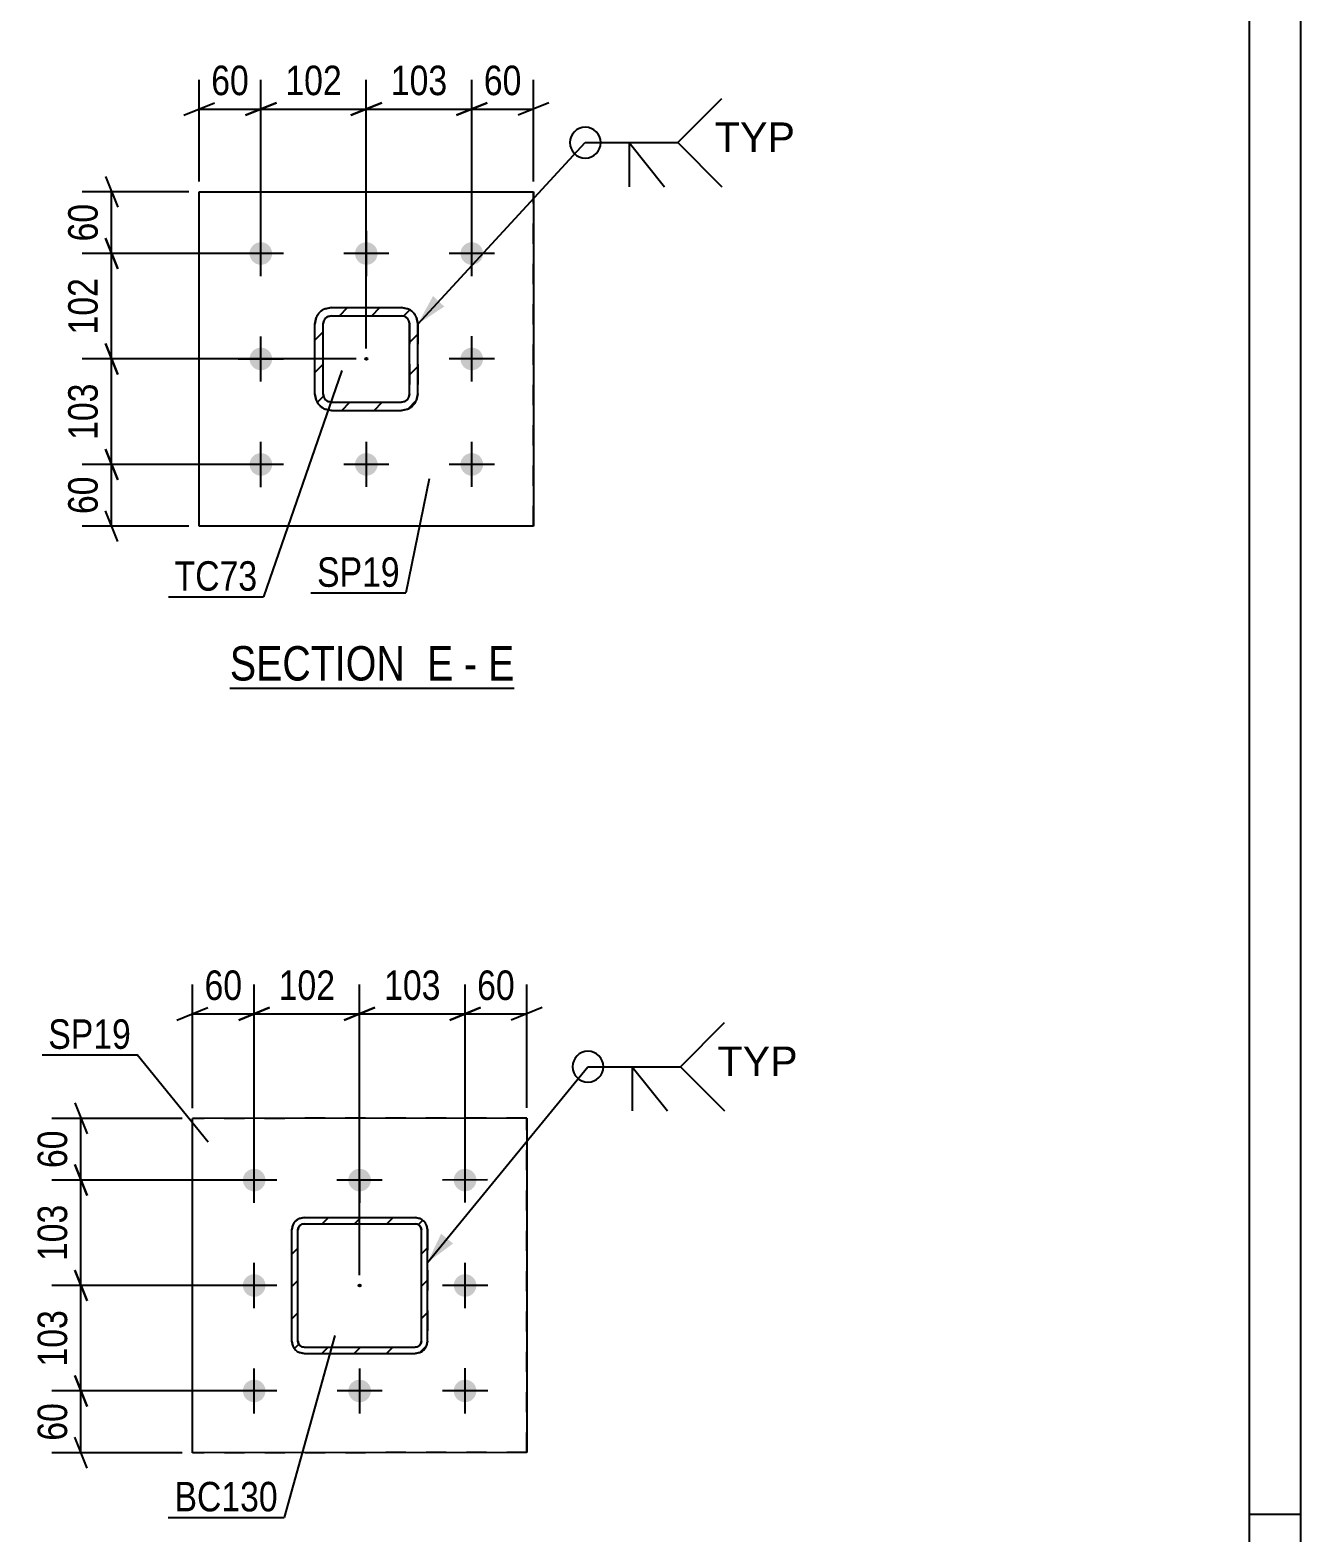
# Model space of a CAD drawing. Header units: millimetres. Extents: x -133 to 461, y -180 to 240.
# Drawn here: x 337.9 to 461.5, y -32.9 to 113.2 of the extents above; entities that cross this region are included whole.
import ezdxf

# ---------------------------------------------------------------- set-up
doc = ezdxf.new("R2010")
doc.units = ezdxf.units.MM
doc.linetypes.add('DXK_LINE_DOT2', pattern=[3.9198, 1.9599, -1.9599])
doc.linetypes.add('DXK_LINE_DOT3', pattern=[5.9187, 2.979, -0.9799, 0.9799, -0.9799])
doc.styles.add('Arial', font='ARIAL.TTF', dxfattribs={"height": 0.2})
doc.styles.add('Arial Narrow', font='ARIALN.TTF', dxfattribs={"height": 0.2})

# ---------------------------------------------------------------- blocks, each defined once
blk = doc.blocks.new('Unknown-284877717-1134')
at = {"color": 5, "linetype": 'Continuous'}
for p, q in [((461.46, -180.07), (461.46, 239.93)), ((456.46, -175.07), (456.46, 234.93)), ((461.46, -31.07), (456.46, -31.07))]:
    blk.add_line(p, q, dxfattribs=at)
blk = doc.blocks.new('Unknown-284877717-16 - 1248')
at = {"color": 6, "linetype": 'Continuous'}
blk.add_line((357.34, 49.24), (384.98, 49.24), dxfattribs=at)
at = {"color": 0, "linetype": 'Continuous'}
for points in [[(375.45, 49.99), (375.45, 53.49), (357.34, 53.49), (357.34, 49.99)], [(379.05, 49.99), (379.05, 53.49), (376.5, 53.49), (376.5, 49.99)], [(381.38, 49.99), (381.38, 53.49), (380.1, 53.49), (380.1, 49.99)], [(384.98, 49.99), (384.98, 53.49), (382.43, 53.49), (382.43, 49.99)]]:
    blk.add_wipeout(points, dxfattribs=at)
at = {"color": 7, "linetype": 'Continuous', "style": 'Arial Narrow'}
for s, p in [('SECTION ', (357.34, 49.99)), ('E', (376.5, 49.99)), ('E', (382.43, 49.99)), ('-', (380.1, 49.99))]:
    blk.add_text(s, height=3.34, dxfattribs=at).set_placement(p)
blk = doc.blocks.new('Part-284877717-1491 - 1459')
at = {"linetype": 'Continuous'}
h = blk.add_hatch(dxfattribs=at)
h.set_pattern_fill('', scale=0.7, style=0, pattern_type=0)
h.set_pattern_definition([(45, (375.8163, -15.325), (-1.57154, 1.57154), [])])
h.paths.add_polyline_path([(375.36, -15.42), (375.82, -15.32), (376.21, -15.06), (376.47, -14.68), (376.56, -14.22), (376.56, -3.42), (376.46, -2.96), (376.2, -2.57), (375.81, -2.31), (375.35, -2.22), (364.55, -2.22), (364.1, -2.31), (363.71, -2.57), (363.45, -2.96), (363.36, -3.42), (363.36, -14.22), (363.45, -14.68), (363.71, -15.07), (364.1, -15.33), (364.56, -15.42)])
h.paths.add_polyline_path([(364.56, -14.82), (364.33, -14.77), (364.13, -14.64), (364, -14.45), (363.96, -14.22), (363.96, -3.42), (364, -3.19), (364.13, -2.99), (364.33, -2.86), (364.55, -2.82), (375.35, -2.82), (375.58, -2.86), (375.78, -2.99), (375.91, -3.19), (375.96, -3.42), (375.96, -14.22), (375.91, -14.45), (375.78, -14.64), (375.59, -14.77), (375.36, -14.82)])
blk.add_hatch(color=246, dxfattribs=at).paths.add_polyline_path([(369.96, -8.92, -1), (369.96, -8.72, -1)])
at = {"color": 7, "linetype": 'DXK_LINE_DOT2'}
for p, q in [((364.1, -2.31), (364.56, -2.22)), ((364.33, -2.86), (364.13, -2.99)), ((364.56, -2.82), (364.33, -2.86)), ((364.56, -2.22), (375.36, -2.22)), ((364.56, -2.82), (375.36, -2.82)), ((375.36, -2.22), (375.81, -2.31)), ((375.59, -2.86), (375.36, -2.82)), ((375.78, -2.99), (375.59, -2.86)), ((375.81, -2.31), (375.81, -2.31)), ((363.36, -3.42), (363.45, -2.96)), ((363.36, -14.22), (363.36, -3.42)), ((364, -3.19), (363.96, -3.42)), ((363.96, -14.22), (363.96, -3.42)), ((364.13, -2.99), (364, -3.19)), ((375.91, -3.19), (375.78, -2.99)), ((375.96, -3.42), (375.91, -3.19)), ((375.96, -14.22), (375.96, -3.42)), ((376.46, -2.96), (376.46, -2.96)), ((376.46, -2.96), (376.56, -3.42)), ((376.56, -3.42), (376.56, -14.22)), ((363.45, -14.68), (363.36, -14.22)), ((363.96, -14.22), (364, -14.45)), ((364, -14.45), (364.13, -14.64)), ((375.78, -14.64), (375.91, -14.45)), ((375.91, -14.45), (375.96, -14.22)), ((376.56, -14.22), (376.47, -14.67)), ((364.56, -15.42), (364.1, -15.33)), ((364.13, -14.64), (364.33, -14.77)), ((364.33, -14.77), (364.56, -14.82)), ((364.56, -14.82), (375.36, -14.82)), ((364.56, -15.42), (375.36, -15.42)), ((375.36, -14.82), (375.59, -14.77)), ((375.82, -15.32), (375.36, -15.42)), ((375.59, -14.77), (375.78, -14.64))]:
    blk.add_line(p, q, dxfattribs=at)
at = {"color": 2, "linetype": 'Continuous'}
for p, q in [((364.55, -2.22), (364.1, -2.31)), ((364.13, -2.99), (364.33, -2.86)), ((364.33, -2.86), (364.55, -2.82)), ((364.55, -2.22), (364.56, -2.22)), ((364.55, -2.22), (375.35, -2.22)), ((364.55, -2.82), (364.56, -2.82)), ((364.55, -2.82), (375.35, -2.82)), ((375.35, -2.22), (375.36, -2.22)), ((375.81, -2.31), (375.35, -2.22)), ((375.35, -2.82), (375.36, -2.82)), ((375.35, -2.82), (375.58, -2.86)), ((375.58, -2.86), (375.78, -2.99)), ((363.45, -2.96), (363.36, -3.42)), ((363.36, -3.42), (363.36, -3.42)), ((363.36, -14.22), (363.36, -3.42)), ((363.96, -3.42), (364, -3.19)), ((363.96, -3.42), (363.96, -3.42)), ((363.96, -14.22), (363.96, -3.42)), ((364, -3.19), (364.13, -2.99)), ((375.78, -2.99), (375.91, -3.19)), ((375.91, -3.19), (375.96, -3.42)), ((375.96, -3.42), (375.96, -3.42)), ((375.96, -14.22), (375.96, -3.42)), ((376.56, -3.42), (376.46, -2.96)), ((376.56, -3.42), (376.56, -3.42)), ((376.56, -14.22), (376.56, -3.42)), ((363.36, -14.22), (363.36, -14.22)), ((363.36, -14.22), (363.45, -14.68)), ((363.96, -14.22), (363.96, -14.22)), ((364, -14.45), (363.96, -14.22)), ((364.13, -14.64), (364, -14.45)), ((375.91, -14.45), (375.78, -14.64)), ((375.96, -14.22), (375.91, -14.45)), ((375.96, -14.22), (375.96, -14.22)), ((376.47, -14.68), (376.56, -14.22)), ((376.56, -14.22), (376.56, -14.22)), ((364.1, -15.33), (364.56, -15.42)), ((364.33, -14.77), (364.13, -14.64)), ((364.56, -14.82), (364.33, -14.77)), ((364.56, -14.82), (364.56, -14.82)), ((364.56, -14.82), (375.36, -14.82)), ((364.56, -15.42), (364.56, -15.42)), ((364.56, -15.42), (375.36, -15.42)), ((375.59, -14.77), (375.36, -14.82)), ((375.36, -14.82), (375.36, -14.82)), ((375.36, -15.42), (375.82, -15.32)), ((375.36, -15.42), (375.36, -15.42)), ((375.78, -14.64), (375.59, -14.77))]:
    blk.add_line(p, q, dxfattribs=at)
at = {"color": 7, "linetype": 'DXK_LINE_DOT3'}
blk.add_line((369.96, -8.82), (369.96, -8.82), dxfattribs=at)
at = {"color": 246, "linetype": 'DXK_LINE_DOT2'}
blk.add_line((369.96, -8.82), (369.96, -8.82), dxfattribs=at)
at = {"color": 246, "linetype": 'Continuous'}
blk.add_circle((369.96, -8.82), 0.1, dxfattribs=at)
at = {"color": 7, "linetype": 'DXK_LINE_DOT2'}
for centre, start, end in [((364.56, -3.42), 112.5099, 157.5099), ((364.56, -14.22), 202.5099, 247.5099), ((375.36, -14.22), 292.5099, 337.5099)]:
    blk.add_arc(centre, 1.2, start, end, dxfattribs=at)
at = {"color": 2, "linetype": 'Continuous'}
for centre, start, end in [((364.56, -3.42), 112.5099, 157.5099), ((375.36, -3.42), 22.5099, 67.5099), ((364.56, -14.22), 202.5099, 247.5099), ((375.36, -14.22), 292.5099, 337.5099)]:
    blk.add_arc(centre, 1.2, start, end, dxfattribs=at)
blk = doc.blocks.new('Part-284877717-1496 - 1459')
at = {"color": 2, "linetype": 'Continuous'}
for p, q in [((386.2, 7.44), (353.7, 7.43)), ((353.7, 7.43), (353.7, 7.43)), ((353.71, -25.07), (353.7, 7.43)), ((386.2, 7.44), (386.2, 7.44)), ((386.2, 7.44), (386.21, -25.06)), ((386.21, -25.06), (353.71, -25.07)), ((353.71, -25.07), (353.71, -25.07)), ((386.21, -25.06), (386.21, -25.06))]:
    blk.add_line(p, q, dxfattribs=at)
at = {"color": 7, "linetype": 'DXK_LINE_DOT2'}
for p, q in [((386.2, 7.44), (353.7, 7.43)), ((353.71, -25.07), (353.7, 7.43)), ((386.21, -25.06), (386.2, 7.44)), ((386.21, -25.06), (353.71, -25.07))]:
    blk.add_line(p, q, dxfattribs=at)
blk = doc.blocks.new('Bolt-284877717-1517 - 1459')
at = {"linetype": 'Continuous'}
for points in [[(360.5, 2.19), (360.64, 2.01), (360.74, 1.8), (360.8, 1.57), (360.8, 1.34), (360.76, 1.12), (360.67, 0.91), (360.54, 0.72), (360.37, 0.56), (360.18, 0.44), (359.96, 0.36), (359.73, 0.33), (359.5, 0.35), (359.28, 0.42), (359.08, 0.53), (358.91, 0.68), (358.77, 0.86), (358.67, 1.07), (358.61, 1.29), (358.61, 1.52), (358.65, 1.75), (358.74, 1.96), (358.87, 2.15), (359.04, 2.3), (359.23, 2.42), (359.45, 2.5), (359.68, 2.53), (359.91, 2.51), (360.13, 2.45), (360.33, 2.34)], [(370.75, 2.19), (370.89, 2.01), (370.99, 1.8), (371.05, 1.58), (371.05, 1.35), (371.01, 1.12), (370.92, 0.91), (370.79, 0.72), (370.62, 0.56), (370.43, 0.44), (370.21, 0.36), (369.98, 0.33), (369.75, 0.35), (369.53, 0.42), (369.33, 0.53), (369.16, 0.68), (369.02, 0.86), (368.92, 1.07), (368.86, 1.29), (368.86, 1.52), (368.9, 1.75), (368.99, 1.96), (369.12, 2.15), (369.29, 2.31), (369.48, 2.43), (369.7, 2.5), (369.93, 2.53), (370.16, 2.51), (370.38, 2.45), (370.58, 2.34)], [(381, 2.19), (381.14, 2.01), (381.24, 1.8), (381.3, 1.58), (381.3, 1.35), (381.26, 1.12), (381.17, 0.91), (381.04, 0.72), (380.87, 0.56), (380.68, 0.44), (380.46, 0.37), (380.23, 0.34), (380, 0.35), (379.78, 0.42), (379.58, 0.53), (379.41, 0.68), (379.27, 0.86), (379.17, 1.07), (379.11, 1.29), (379.11, 1.52), (379.15, 1.75), (379.24, 1.96), (379.37, 2.15), (379.54, 2.31), (379.73, 2.43), (379.95, 2.5), (380.18, 2.53), (380.41, 2.52), (380.63, 2.45), (380.83, 2.34)], [(360.51, -8.06), (360.65, -8.24), (360.74, -8.45), (360.8, -8.68), (360.8, -8.91), (360.76, -9.13), (360.67, -9.34), (360.54, -9.53), (360.38, -9.69), (360.18, -9.81), (359.96, -9.89), (359.73, -9.92), (359.51, -9.9), (359.28, -9.83), (359.08, -9.72), (358.91, -9.57), (358.77, -9.39), (358.67, -9.18), (358.62, -8.96), (358.61, -8.73), (358.65, -8.5), (358.74, -8.29), (358.87, -8.1), (359.04, -7.95), (359.23, -7.83), (359.45, -7.75), (359.68, -7.72), (359.91, -7.74), (360.13, -7.8), (360.33, -7.91)], [(381.01, -8.06), (381.15, -8.24), (381.24, -8.45), (381.3, -8.67), (381.3, -8.9), (381.26, -9.13), (381.17, -9.34), (381.04, -9.53), (380.88, -9.69), (380.68, -9.81), (380.46, -9.88), (380.23, -9.91), (380.01, -9.9), (379.78, -9.83), (379.58, -9.72), (379.41, -9.57), (379.27, -9.39), (379.17, -9.18), (379.12, -8.96), (379.11, -8.73), (379.15, -8.5), (379.24, -8.29), (379.37, -8.1), (379.54, -7.94), (379.73, -7.82), (379.95, -7.75), (380.18, -7.72), (380.41, -7.73), (380.63, -7.8), (380.83, -7.91)], [(360.51, -18.31), (360.65, -18.49), (360.75, -18.7), (360.8, -18.93), (360.8, -19.16), (360.76, -19.38), (360.67, -19.59), (360.54, -19.78), (360.38, -19.94), (360.18, -20.06), (359.96, -20.14), (359.74, -20.17), (359.51, -20.15), (359.29, -20.08), (359.08, -19.97), (358.91, -19.82), (358.77, -19.64), (358.67, -19.43), (358.62, -19.21), (358.61, -18.98), (358.65, -18.75), (358.74, -18.54), (358.87, -18.35), (359.04, -18.2), (359.24, -18.08), (359.45, -18), (359.68, -17.97), (359.91, -17.99), (360.13, -18.05), (360.33, -18.16)], [(370.76, -18.31), (370.9, -18.49), (371, -18.7), (371.05, -18.92), (371.05, -19.15), (371.01, -19.38), (370.92, -19.59), (370.79, -19.78), (370.63, -19.94), (370.43, -20.06), (370.21, -20.14), (369.99, -20.17), (369.76, -20.15), (369.54, -20.08), (369.33, -19.97), (369.16, -19.82), (369.02, -19.64), (368.92, -19.43), (368.87, -19.21), (368.86, -18.98), (368.9, -18.75), (368.99, -18.54), (369.12, -18.35), (369.29, -18.19), (369.49, -18.07), (369.7, -18), (369.93, -17.97), (370.16, -17.99), (370.38, -18.05), (370.58, -18.16)], [(381.01, -18.31), (381.15, -18.49), (381.25, -18.7), (381.3, -18.92), (381.3, -19.15), (381.26, -19.38), (381.17, -19.59), (381.04, -19.78), (380.88, -19.94), (380.68, -20.06), (380.46, -20.13), (380.24, -20.16), (380.01, -20.15), (379.79, -20.08), (379.58, -19.97), (379.41, -19.82), (379.27, -19.64), (379.17, -19.43), (379.12, -19.21), (379.11, -18.98), (379.15, -18.75), (379.24, -18.54), (379.37, -18.35), (379.54, -18.19), (379.74, -18.07), (379.95, -18), (380.18, -17.97), (380.41, -17.98), (380.63, -18.05), (380.83, -18.16)]]:
    blk.add_hatch(color=1, dxfattribs=at).paths.add_polyline_path(points)
at = {"color": 1, "linetype": 'Continuous'}
for p, q in [((359.71, -0.77), (359.7, 3.63)), ((369.96, -0.77), (369.95, 3.63)), ((380.21, -0.76), (380.2, 3.64)), ((361.9, 1.43), (357.5, 1.43)), ((372.15, 1.43), (367.75, 1.43)), ((382.4, 1.44), (378, 1.43)), ((359.71, -11.02), (359.71, -6.62)), ((380.21, -11.01), (380.21, -6.61)), ((361.91, -8.82), (357.51, -8.82)), ((382.41, -8.81), (378.01, -8.82)), ((359.71, -21.27), (359.71, -16.87)), ((369.96, -21.27), (369.96, -16.87)), ((380.21, -21.26), (380.21, -16.86)), ((361.91, -19.07), (357.51, -19.07)), ((372.16, -19.07), (367.76, -19.07)), ((382.41, -19.06), (378.01, -19.07))]:
    blk.add_line(p, q, dxfattribs=at)
blk = doc.blocks.new('Part-284877717-1298 - 1248')
at = {"color": 2, "linetype": 'Continuous'}
for p, q in [((354.36, 97.49), (386.86, 97.5)), ((354.36, 64.99), (354.36, 97.49)), ((386.86, 97.5), (386.86, 97.5)), ((386.86, 97.5), (386.86, 65)), ((386.86, 65), (354.36, 64.99)), ((386.86, 65), (386.86, 65))]:
    blk.add_line(p, q, dxfattribs=at)
at = {"color": 7, "linetype": 'DXK_LINE_DOT2'}
for p, q in [((354.36, 64.99), (354.36, 97.49)), ((386.86, 65), (386.86, 97.5)), ((386.86, 97.5), (386.86, 97.5)), ((386.86, 65), (386.86, 65))]:
    blk.add_line(p, q, dxfattribs=at)
blk = doc.blocks.new('Part-284877717-1316 - 1248')
at = {"linetype": 'Continuous'}
h = blk.add_hatch(dxfattribs=at)
h.set_pattern_fill('', scale=0.7, style=0, pattern_type=0)
h.set_pattern_definition([(45, (374.6204, 76.3683), (-1.57154, 1.57154), [])])
h.paths.add_polyline_path([(374.01, 76.25), (374.62, 76.37), (375.14, 76.72), (375.49, 77.23), (375.61, 77.85), (375.61, 84.65), (375.48, 85.26), (375.14, 85.78), (374.62, 86.12), (374.01, 86.25), (367.21, 86.25), (366.59, 86.12), (366.08, 85.78), (365.73, 85.26), (365.61, 84.64), (365.61, 77.84), (365.73, 77.23), (366.08, 76.71), (366.6, 76.37), (367.21, 76.25)])
h.paths.add_polyline_path([(367.21, 77.05), (366.9, 77.11), (366.64, 77.28), (366.47, 77.54), (366.41, 77.85), (366.41, 84.65), (366.47, 84.95), (366.64, 85.21), (366.9, 85.38), (367.21, 85.45), (374.01, 85.45), (374.31, 85.39), (374.57, 85.21), (374.75, 84.95), (374.81, 84.65), (374.81, 77.85), (374.75, 77.54), (374.57, 77.28), (374.31, 77.11), (374.01, 77.05)])
blk.add_hatch(color=246, dxfattribs=at).paths.add_polyline_path([(370.61, 81.15, -1), (370.61, 81.35, -1)])
at = {"color": 7, "linetype": 'DXK_LINE_DOT2'}
for p, q in [((366.59, 86.12), (367.21, 86.25)), ((367.21, 86.25), (374.01, 86.25)), ((374.01, 86.25), (374.62, 86.12)), ((365.61, 84.64), (365.73, 85.26)), ((366.47, 84.95), (366.41, 84.65)), ((367.21, 85.45), (366.9, 85.38)), ((367.21, 85.45), (374.01, 85.45)), ((374.31, 85.39), (374.01, 85.45)), ((374.81, 84.65), (374.75, 84.95)), ((374.75, 84.95), (374.75, 84.95)), ((375.49, 85.26), (375.49, 85.26)), ((375.49, 85.26), (375.61, 84.65)), ((365.61, 77.84), (365.61, 84.64)), ((366.41, 77.85), (366.41, 84.65)), ((374.81, 84.65), (374.81, 77.85)), ((375.61, 84.65), (375.61, 77.85)), ((365.73, 77.23), (365.61, 77.84)), ((366.41, 77.85), (366.47, 77.54)), ((374.75, 77.54), (374.81, 77.84)), ((374.81, 77.84), (374.81, 77.85)), ((375.61, 77.84), (375.49, 77.23)), ((375.61, 77.85), (375.61, 77.84)), ((367.21, 76.25), (366.6, 76.37)), ((366.9, 77.11), (367.21, 77.05)), ((367.21, 77.05), (374.01, 77.05)), ((367.21, 76.25), (374.01, 76.25)), ((374.01, 77.05), (374.31, 77.11)), ((374.62, 76.37), (374.01, 76.25))]:
    blk.add_line(p, q, dxfattribs=at)
at = {"color": 2, "linetype": 'Continuous'}
for p, q in [((367.21, 86.25), (366.59, 86.12)), ((367.21, 86.25), (367.21, 86.25)), ((367.21, 86.25), (374.01, 86.25)), ((374.01, 86.25), (374.01, 86.25)), ((374.62, 86.12), (374.01, 86.25)), ((365.73, 85.26), (365.61, 84.64)), ((366.41, 84.65), (366.47, 84.95)), ((366.9, 85.38), (367.21, 85.45)), ((367.21, 85.45), (367.21, 85.45)), ((367.21, 85.45), (374.01, 85.45)), ((374.01, 85.45), (374.01, 85.45)), ((374.01, 85.45), (374.31, 85.39)), ((374.75, 84.95), (374.81, 84.65)), ((375.61, 84.65), (375.48, 85.26)), ((365.61, 84.64), (365.61, 84.64)), ((365.61, 77.84), (365.61, 84.64)), ((366.41, 84.65), (366.41, 84.65)), ((366.41, 77.85), (366.41, 84.65)), ((374.81, 84.65), (374.81, 84.65)), ((374.81, 77.85), (374.81, 84.65)), ((375.61, 84.65), (375.61, 84.65)), ((375.61, 77.85), (375.61, 84.65)), ((365.61, 77.84), (365.61, 77.84)), ((365.61, 77.84), (365.73, 77.23)), ((366.41, 77.85), (366.41, 77.85)), ((366.47, 77.54), (366.41, 77.85)), ((374.81, 77.85), (374.75, 77.54)), ((374.81, 77.85), (374.81, 77.85)), ((375.49, 77.23), (375.61, 77.85)), ((375.61, 77.85), (375.61, 77.85)), ((366.6, 76.37), (367.21, 76.25)), ((367.21, 77.05), (366.9, 77.11)), ((367.21, 77.05), (367.21, 77.05)), ((367.21, 77.05), (374.01, 77.05)), ((367.21, 76.25), (367.21, 76.25)), ((367.21, 76.25), (374.01, 76.25)), ((374.31, 77.11), (374.01, 77.05)), ((374.01, 77.05), (374.01, 77.05)), ((374.01, 76.25), (374.62, 76.37)), ((374.01, 76.25), (374.01, 76.25))]:
    blk.add_line(p, q, dxfattribs=at)
at = {"color": 7, "linetype": 'DXK_LINE_DOT3'}
blk.add_line((370.61, 81.25), (370.61, 81.25), dxfattribs=at)
at = {"color": 246, "linetype": 'DXK_LINE_DOT2'}
blk.add_line((370.61, 81.25), (370.61, 81.25), dxfattribs=at)
at = {"color": 246, "linetype": 'Continuous'}
blk.add_circle((370.61, 81.25), 0.1, dxfattribs=at)
at = {"color": 7, "linetype": 'DXK_LINE_DOT2'}
for centre, radius, start, end in [((367.21, 84.65), 1.6, 112.5099, 157.5099), ((367.21, 84.65), 0.8, 112.5099, 157.5099), ((374.01, 84.65), 0.8, 22.5099, 67.5099), ((374.01, 84.65), 1.6, 22.5099, 67.5099), ((367.21, 77.85), 0.8, 202.5099, 247.5099), ((374.01, 77.85), 0.8, 292.5099, 337.5099), ((367.21, 77.85), 1.6, 202.5099, 247.5099), ((374.01, 77.85), 1.6, 292.5099, 337.5099)]:
    blk.add_arc(centre, radius, start, end, dxfattribs=at)
at = {"color": 2, "linetype": 'Continuous'}
for centre, radius, start, end in [((367.21, 84.65), 1.6, 112.5099, 157.5099), ((367.21, 84.65), 0.8, 112.5099, 157.5099), ((374.01, 84.65), 0.8, 22.5099, 67.5099), ((374.01, 84.65), 1.6, 22.5099, 67.5099), ((367.21, 77.85), 0.8, 202.5099, 247.5099), ((374.01, 77.85), 0.8, 292.5099, 337.5099), ((367.21, 77.85), 1.6, 202.5099, 247.5099), ((374.01, 77.85), 1.6, 292.5099, 337.5099)]:
    blk.add_arc(centre, radius, start, end, dxfattribs=at)
blk = doc.blocks.new('Bolt-284877717-1335 - 1248')
at = {"linetype": 'Continuous'}
for points in [[(361.46, 91.49), (361.43, 91.27), (361.36, 91.05), (361.25, 90.85), (361.09, 90.68), (360.91, 90.54), (360.7, 90.45), (360.47, 90.4), (360.24, 90.4), (360.02, 90.45), (359.81, 90.54), (359.62, 90.68), (359.47, 90.85), (359.35, 91.05), (359.28, 91.27), (359.26, 91.49), (359.28, 91.72), (359.35, 91.94), (359.47, 92.14), (359.62, 92.31), (359.81, 92.45), (360.02, 92.54), (360.24, 92.59), (360.47, 92.59), (360.7, 92.54), (360.91, 92.45), (361.09, 92.31), (361.25, 92.14), (361.36, 91.94), (361.43, 91.72)], [(371.71, 91.5), (371.68, 91.27), (371.61, 91.05), (371.5, 90.85), (371.34, 90.68), (371.16, 90.54), (370.95, 90.45), (370.72, 90.4), (370.49, 90.4), (370.27, 90.45), (370.06, 90.54), (369.87, 90.68), (369.72, 90.85), (369.6, 91.05), (369.53, 91.27), (369.51, 91.5), (369.53, 91.72), (369.6, 91.94), (369.72, 92.14), (369.87, 92.31), (370.06, 92.45), (370.27, 92.54), (370.49, 92.59), (370.72, 92.59), (370.95, 92.54), (371.16, 92.45), (371.34, 92.31), (371.5, 92.14), (371.61, 91.94), (371.68, 91.72)], [(381.96, 91.5), (381.93, 91.27), (381.86, 91.05), (381.75, 90.85), (381.59, 90.68), (381.41, 90.55), (381.2, 90.45), (380.97, 90.4), (380.74, 90.4), (380.52, 90.45), (380.31, 90.54), (380.12, 90.68), (379.97, 90.85), (379.85, 91.05), (379.78, 91.27), (379.76, 91.5), (379.78, 91.73), (379.85, 91.94), (379.97, 92.14), (380.12, 92.31), (380.31, 92.45), (380.52, 92.54), (380.74, 92.59), (380.97, 92.59), (381.2, 92.54), (381.41, 92.45), (381.59, 92.32), (381.75, 92.14), (381.86, 91.95), (381.93, 91.73)], [(361.46, 81.24), (361.43, 81.02), (361.36, 80.8), (361.25, 80.6), (361.09, 80.43), (360.91, 80.29), (360.7, 80.2), (360.47, 80.15), (360.24, 80.15), (360.02, 80.2), (359.81, 80.29), (359.62, 80.43), (359.47, 80.6), (359.35, 80.8), (359.28, 81.02), (359.26, 81.24), (359.28, 81.47), (359.35, 81.69), (359.47, 81.89), (359.62, 82.06), (359.81, 82.2), (360.02, 82.29), (360.24, 82.34), (360.47, 82.34), (360.7, 82.29), (360.91, 82.2), (361.09, 82.06), (361.25, 81.89), (361.36, 81.69), (361.43, 81.47)], [(381.96, 81.25), (381.93, 81.02), (381.86, 80.8), (381.75, 80.6), (381.59, 80.43), (381.41, 80.3), (381.2, 80.2), (380.97, 80.15), (380.74, 80.15), (380.52, 80.2), (380.31, 80.29), (380.12, 80.43), (379.97, 80.6), (379.85, 80.8), (379.78, 81.02), (379.76, 81.25), (379.78, 81.48), (379.85, 81.69), (379.97, 81.89), (380.12, 82.06), (380.31, 82.2), (380.52, 82.29), (380.74, 82.34), (380.97, 82.34), (381.2, 82.29), (381.41, 82.2), (381.59, 82.07), (381.75, 81.89), (381.86, 81.7), (381.93, 81.48)], [(361.46, 70.99), (361.44, 70.77), (361.36, 70.55), (361.25, 70.35), (361.1, 70.18), (360.91, 70.04), (360.7, 69.95), (360.47, 69.9), (360.24, 69.9), (360.02, 69.95), (359.81, 70.04), (359.62, 70.18), (359.47, 70.35), (359.35, 70.55), (359.28, 70.77), (359.26, 70.99), (359.28, 71.22), (359.35, 71.44), (359.47, 71.64), (359.62, 71.81), (359.81, 71.95), (360.02, 72.04), (360.24, 72.09), (360.47, 72.09), (360.7, 72.04), (360.91, 71.95), (361.1, 71.81), (361.25, 71.64), (361.36, 71.44), (361.44, 71.22)], [(371.71, 71), (371.69, 70.77), (371.61, 70.55), (371.5, 70.35), (371.35, 70.18), (371.16, 70.04), (370.95, 69.95), (370.72, 69.9), (370.49, 69.9), (370.27, 69.95), (370.06, 70.04), (369.87, 70.18), (369.72, 70.35), (369.6, 70.55), (369.53, 70.77), (369.51, 71), (369.53, 71.22), (369.6, 71.44), (369.72, 71.64), (369.87, 71.81), (370.06, 71.95), (370.27, 72.04), (370.49, 72.09), (370.72, 72.09), (370.95, 72.04), (371.16, 71.95), (371.35, 71.81), (371.5, 71.64), (371.61, 71.44), (371.69, 71.22)], [(381.96, 71), (381.94, 70.77), (381.86, 70.55), (381.75, 70.35), (381.6, 70.18), (381.41, 70.05), (381.2, 69.95), (380.97, 69.9), (380.74, 69.9), (380.52, 69.95), (380.31, 70.04), (380.12, 70.18), (379.97, 70.35), (379.85, 70.55), (379.78, 70.77), (379.76, 71), (379.78, 71.23), (379.85, 71.44), (379.97, 71.64), (380.12, 71.81), (380.31, 71.95), (380.52, 72.04), (380.74, 72.09), (380.97, 72.09), (381.2, 72.04), (381.41, 71.95), (381.6, 71.82), (381.75, 71.64), (381.86, 71.45), (381.94, 71.23)]]:
    blk.add_hatch(color=1, dxfattribs=at).paths.add_polyline_path(points)
at = {"color": 1, "linetype": 'Continuous'}
for p, q in [((360.36, 89.29), (360.36, 93.69)), ((370.61, 89.3), (370.61, 93.7)), ((380.86, 89.3), (380.86, 93.7)), ((362.56, 91.49), (358.16, 91.49)), ((372.81, 91.5), (368.41, 91.5)), ((383.06, 91.5), (378.66, 91.5)), ((360.36, 79.04), (360.36, 83.44)), ((380.86, 79.05), (380.86, 83.45)), ((362.56, 81.24), (358.16, 81.24)), ((383.06, 81.25), (378.66, 81.25)), ((360.36, 68.79), (360.36, 73.19)), ((370.61, 68.8), (370.61, 73.2)), ((380.86, 68.8), (380.86, 73.2)), ((362.56, 70.99), (358.16, 70.99)), ((372.81, 71), (368.41, 71)), ((383.06, 71), (378.66, 71))]:
    blk.add_line(p, q, dxfattribs=at)
blk = doc.blocks.new('StraightDimension-284877717-1564 - 1459')
at = {"color": 7, "linetype": 'Continuous'}
for p, q in [((342.27, -7.32), (343.47, -10.32)), ((358.71, -8.82), (340.02, -8.82)), ((342.87, -19.07), (342.87, -8.82)), ((343.47, -20.57), (342.27, -17.57)), ((358.71, -19.07), (340.02, -19.07))]:
    blk.add_line(p, q, dxfattribs=at)
at = {"color": 0}
blk.add_wipeout([(342.12, -10.6), (337.92, -10.6), (337.92, -17.29), (342.12, -17.29)], dxfattribs=at)
at = {"color": 3, "style": 'Arial Narrow'}
blk.add_text('103', height=2.863, rotation=90.0002, dxfattribs=at).set_placement((341.52, -16.69))
blk = doc.blocks.new('StraightDimension-284877717-1554 - 1459')
at = {"color": 7, "linetype": 'Continuous'}
for p, q in [((342.27, -17.57), (343.47, -20.57)), ((358.71, -19.07), (340.02, -19.07)), ((342.87, -25.07), (342.87, -19.07)), ((343.47, -26.57), (342.27, -23.57)), ((352.71, -25.07), (340.02, -25.07))]:
    blk.add_line(p, q, dxfattribs=at)
at = {"color": 0}
blk.add_wipeout([(342.12, -19.64), (337.92, -19.64), (337.92, -24.5), (342.12, -24.5)], dxfattribs=at)
at = {"color": 3, "style": 'Arial Narrow'}
blk.add_text('60', height=2.863, rotation=90.0002, dxfattribs=at).set_placement((341.52, -23.9))
blk = doc.blocks.new('StraightDimension-284877717-1576 - 1459')
at = {"color": 7, "linetype": 'Continuous'}
for p, q in [((342.27, 2.93), (343.47, -0.07)), ((358.7, 1.43), (340.02, 1.43)), ((342.87, -8.82), (342.87, 1.43)), ((343.47, -10.32), (342.27, -7.32)), ((358.71, -8.82), (340.02, -8.82))]:
    blk.add_line(p, q, dxfattribs=at)
at = {"color": 0}
blk.add_wipeout([(342.12, -0.35), (337.92, -0.35), (337.92, -7.04), (342.12, -7.04)], dxfattribs=at)
at = {"color": 3, "style": 'Arial Narrow'}
blk.add_text('103', height=2.863, rotation=90.0002, dxfattribs=at).set_placement((341.52, -6.44))
blk = doc.blocks.new('StraightDimension-284877717-1586 - 1459')
at = {"color": 7, "linetype": 'Continuous'}
for p, q in [((342.27, 8.93), (343.47, 5.93)), ((352.7, 7.43), (340.02, 7.43)), ((342.87, 1.43), (342.87, 7.43)), ((343.47, -0.07), (342.27, 2.93)), ((358.7, 1.43), (340.02, 1.43))]:
    blk.add_line(p, q, dxfattribs=at)
at = {"color": 0}
blk.add_wipeout([(342.12, 6.86), (337.92, 6.86), (337.92, 2), (342.12, 2)], dxfattribs=at)
at = {"color": 3, "style": 'Arial Narrow'}
blk.add_text('60', height=2.863, rotation=90.0002, dxfattribs=at).set_placement((341.52, 2.6))
blk = doc.blocks.new('StraightDimension-284877717-1597 - 1459')
at = {"color": 7, "linetype": 'Continuous'}
for p, q in [((353.7, 8.43), (353.7, 20.44)), ((359.7, 2.43), (359.7, 20.44)), ((352.2, 16.99), (355.2, 18.19)), ((353.7, 17.59), (359.7, 17.59)), ((361.2, 18.19), (358.2, 16.99))]:
    blk.add_line(p, q, dxfattribs=at)
at = {"color": 0}
blk.add_wipeout([(359.13, 18.34), (359.13, 22.54), (354.28, 22.54), (354.28, 18.34)], dxfattribs=at)
at = {"color": 3, "style": 'Arial Narrow'}
blk.add_text('60', height=2.863, dxfattribs=at).set_placement((354.88, 18.94))
blk = doc.blocks.new('StraightDimension-284877717-1607 - 1459')
at = {"color": 7, "linetype": 'Continuous'}
for p, q in [((380.21, 2.44), (380.21, 20.44)), ((386.2, 8.44), (386.2, 20.44)), ((378.71, 16.99), (381.71, 18.19)), ((380.21, 17.59), (386.2, 17.59)), ((387.7, 18.19), (384.7, 16.99))]:
    blk.add_line(p, q, dxfattribs=at)
at = {"color": 0}
blk.add_wipeout([(385.63, 18.34), (385.63, 22.54), (380.78, 22.54), (380.78, 18.34)], dxfattribs=at)
at = {"color": 3, "style": 'Arial Narrow'}
blk.add_text('60', height=2.863, dxfattribs=at).set_placement((381.38, 18.94))
blk = doc.blocks.new('StraightDimension-284877717-1617 - 1459')
at = {"color": 7, "linetype": 'Continuous'}
for p, q in [((369.95, -7.82), (369.95, 20.44)), ((380.21, 2.44), (380.21, 20.44)), ((368.45, 16.99), (371.45, 18.19)), ((369.95, 17.59), (380.21, 17.59)), ((381.71, 18.19), (378.71, 16.99))]:
    blk.add_line(p, q, dxfattribs=at)
at = {"color": 0}
blk.add_wipeout([(378.42, 18.34), (378.42, 22.54), (371.74, 22.54), (371.74, 18.34)], dxfattribs=at)
at = {"color": 3, "style": 'Arial Narrow'}
blk.add_text('103', height=2.863, dxfattribs=at).set_placement((372.34, 18.94))
blk = doc.blocks.new('StraightDimension-284877717-1625 - 1459')
at = {"color": 7, "linetype": 'Continuous'}
for p, q in [((359.7, 2.43), (359.7, 20.44)), ((369.95, -7.82), (369.95, 20.44)), ((358.2, 16.99), (361.2, 18.19)), ((359.7, 17.59), (369.95, 17.59)), ((371.45, 18.19), (368.45, 16.99))]:
    blk.add_line(p, q, dxfattribs=at)
at = {"color": 0}
blk.add_wipeout([(368.17, 18.34), (368.17, 22.54), (361.49, 22.54), (361.49, 18.34)], dxfattribs=at)
at = {"color": 3, "style": 'Arial Narrow'}
blk.add_text('102', height=2.863, dxfattribs=at).set_placement((362.09, 18.94))
blk = doc.blocks.new('StraightDimension-284877717-1399 - 1248')
at = {"color": 7, "linetype": 'Continuous'}
for p, q in [((360.36, 92.49), (360.36, 108.39)), ((370.6, 82.25), (370.6, 108.39)), ((358.86, 104.94), (361.86, 106.14)), ((360.36, 105.54), (370.6, 105.54)), ((372.1, 106.14), (369.1, 104.94))]:
    blk.add_line(p, q, dxfattribs=at)
at = {"color": 0}
blk.add_wipeout([(368.82, 106.29), (368.82, 110.49), (362.14, 110.49), (362.14, 106.29)], dxfattribs=at)
at = {"color": 3, "style": 'Arial Narrow'}
blk.add_text('102', height=2.863, dxfattribs=at).set_placement((362.74, 106.89))
blk = doc.blocks.new('StraightDimension-284877717-1355 - 1248')
at = {"color": 7, "linetype": 'Continuous'}
for p, q in [((345.24, 98.99), (346.44, 95.99)), ((353.36, 97.49), (342.99, 97.49)), ((345.84, 91.49), (345.84, 97.49)), ((346.44, 89.99), (345.24, 92.99)), ((359.36, 91.49), (342.99, 91.49))]:
    blk.add_line(p, q, dxfattribs=at)
at = {"color": 0}
blk.add_wipeout([(345.09, 96.92), (340.89, 96.92), (340.89, 92.07), (345.09, 92.07)], dxfattribs=at)
at = {"color": 3, "style": 'Arial Narrow'}
blk.add_text('60', height=2.863, rotation=90.0002, dxfattribs=at).set_placement((344.49, 92.67))
blk = doc.blocks.new('StraightDimension-284877717-1372 - 1248')
at = {"color": 7, "linetype": 'Continuous'}
for p, q in [((345.24, 72.49), (346.44, 69.49)), ((359.36, 70.99), (342.99, 70.99)), ((345.84, 64.99), (345.84, 70.99)), ((346.44, 63.49), (345.24, 66.49)), ((353.36, 64.99), (342.99, 64.99))]:
    blk.add_line(p, q, dxfattribs=at)
at = {"color": 0}
blk.add_wipeout([(345.09, 70.42), (340.89, 70.42), (340.89, 65.57), (345.09, 65.57)], dxfattribs=at)
at = {"color": 3, "style": 'Arial Narrow'}
blk.add_text('60', height=2.863, rotation=90.0002, dxfattribs=at).set_placement((344.49, 66.17))
blk = doc.blocks.new('StraightDimension-284877717-1382 - 1248')
at = {"color": 7, "linetype": 'Continuous'}
for p, q in [((345.24, 82.75), (346.44, 79.75)), ((369.61, 81.25), (342.99, 81.25)), ((345.84, 70.99), (345.84, 81.25)), ((346.44, 69.49), (345.24, 72.49)), ((359.36, 70.99), (342.99, 70.99))]:
    blk.add_line(p, q, dxfattribs=at)
at = {"color": 0}
blk.add_wipeout([(345.09, 79.46), (340.89, 79.46), (340.89, 72.78), (345.09, 72.78)], dxfattribs=at)
at = {"color": 3, "style": 'Arial Narrow'}
blk.add_text('103', height=2.863, rotation=90.0002, dxfattribs=at).set_placement((344.49, 73.38))
blk = doc.blocks.new('StraightDimension-284877717-1390 - 1248')
at = {"color": 7, "linetype": 'Continuous'}
for p, q in [((345.24, 92.99), (346.44, 89.99)), ((359.36, 91.49), (342.99, 91.49)), ((345.84, 81.25), (345.84, 91.49)), ((346.44, 79.75), (345.24, 82.75)), ((369.61, 81.25), (342.99, 81.25))]:
    blk.add_line(p, q, dxfattribs=at)
at = {"color": 0}
blk.add_wipeout([(345.09, 89.71), (340.89, 89.71), (340.89, 83.03), (345.09, 83.03)], dxfattribs=at)
at = {"color": 3, "style": 'Arial Narrow'}
blk.add_text('102', height=2.863, rotation=90.0002, dxfattribs=at).set_placement((344.49, 83.63))
blk = doc.blocks.new('StraightDimension-284877717-1408 - 1248')
at = {"color": 7, "linetype": 'Continuous'}
for p, q in [((380.86, 92.5), (380.86, 108.39)), ((386.86, 98.5), (386.86, 108.39)), ((379.36, 104.94), (382.36, 106.14)), ((380.86, 105.54), (386.86, 105.54)), ((388.36, 106.14), (385.36, 104.94))]:
    blk.add_line(p, q, dxfattribs=at)
at = {"color": 0}
blk.add_wipeout([(386.28, 106.29), (386.28, 110.49), (381.43, 110.49), (381.43, 106.29)], dxfattribs=at)
at = {"color": 3, "style": 'Arial Narrow'}
blk.add_text('60', height=2.863, dxfattribs=at).set_placement((382.03, 106.89))
blk = doc.blocks.new('StraightDimension-284877717-1418 - 1248')
at = {"color": 7, "linetype": 'Continuous'}
for p, q in [((370.6, 82.25), (370.6, 108.39)), ((380.86, 92.5), (380.86, 108.39)), ((369.1, 104.94), (372.1, 106.14)), ((370.6, 105.54), (380.86, 105.54)), ((382.36, 106.14), (379.36, 104.94))]:
    blk.add_line(p, q, dxfattribs=at)
at = {"color": 0}
blk.add_wipeout([(379.07, 106.29), (379.07, 110.49), (372.39, 110.49), (372.39, 106.29)], dxfattribs=at)
at = {"color": 3, "style": 'Arial Narrow'}
blk.add_text('103', height=2.863, dxfattribs=at).set_placement((372.99, 106.89))
blk = doc.blocks.new('StraightDimension-284877717-1427 - 1248')
at = {"color": 7, "linetype": 'Continuous'}
for p, q in [((354.36, 98.49), (354.36, 108.39)), ((360.36, 92.49), (360.36, 108.39)), ((352.86, 104.94), (355.86, 106.14)), ((354.36, 105.54), (360.36, 105.54)), ((361.86, 106.14), (358.86, 104.94))]:
    blk.add_line(p, q, dxfattribs=at)
at = {"color": 0}
blk.add_wipeout([(359.78, 106.29), (359.78, 110.49), (354.93, 110.49), (354.93, 106.29)], dxfattribs=at)
at = {"color": 3, "style": 'Arial Narrow'}
blk.add_text('60', height=2.863, dxfattribs=at).set_placement((355.53, 106.89))
blk = doc.blocks.new('Mark-284877717-1492 - 1459')
at = {"color": 0}
blk.add_wipeout([(347.73, 14.19), (347.73, 17.19), (339.69, 17.19), (339.69, 14.19)], dxfattribs=at)
blk.add_wipeout([(347.73, 14.19), (347.73, 17.19), (339.69, 17.19), (339.69, 14.19)], dxfattribs=at)
at = {"color": 30, "linetype": 'Continuous'}
for p in [(339.09, 13.59), (355.24, 5.12)]:
    blk.add_line(p, (348.33, 13.59), dxfattribs=at)
at = {"color": 3, "style": 'Arial Narrow'}
blk.add_text('SP19', height=2.863, dxfattribs=at).set_placement((339.69, 14.19))
blk = doc.blocks.new('Mark-284877717-1487 - 1459')
at = {"color": 0}
blk.add_wipeout([(362.01, -30.77), (362.01, -27.77), (351.96, -27.77), (351.96, -30.77)], dxfattribs=at)
blk.add_wipeout([(362.01, -30.77), (362.01, -27.77), (351.96, -27.77), (351.96, -30.77)], dxfattribs=at)
at = {"color": 30, "linetype": 'Continuous'}
for p in [(367.55, -13.67), (351.36, -31.37)]:
    blk.add_line(p, (362.61, -31.37), dxfattribs=at)
at = {"color": 3, "style": 'Arial Narrow'}
blk.add_text('BC130', height=2.863, dxfattribs=at).set_placement((351.96, -30.77))
blk = doc.blocks.new('WeldMark-284877717-1633 - 1459')
at = {"linetype": 'Continuous'}
blk.add_hatch(color=30, dxfattribs=at).paths.add_polyline_path([(379.04, -4.74), (376.55, -6.58), (377.88, -3.78)])
at = {"color": 30, "linetype": 'Continuous'}
for p, q in [((376.55, -6.58), (392.15, 12.45)), ((392.15, 12.45), (401.15, 12.45))]:
    blk.add_line(p, q, dxfattribs=at)
at = {"color": 3, "linetype": 'Continuous'}
for q in [(399.87, 8.17), (396.44, 8.17)]:
    blk.add_line((396.44, 12.45), q, dxfattribs=at)
for start, end in [(90, 270), (270, 90)]:
    blk.add_arc((392.15, 12.45), 1.5, start, end, dxfattribs=at)
at = {"color": 0, "linetype": 'Continuous'}
blk.add_wipeout([(412.53, 11.55), (412.53, 14.55), (404.75, 14.55), (404.75, 11.55)], dxfattribs=at)
blk.add_wipeout([(412.53, 11.55), (412.53, 14.55), (404.75, 14.55), (404.75, 11.55)], dxfattribs=at)
at = {"color": 3, "linetype": 'Continuous'}
for q in [(405.44, 16.74), (405.44, 8.17)]:
    blk.add_line((401.15, 12.45), q, dxfattribs=at)
at = {"color": 3, "linetype": 'Continuous', "style": 'Arial'}
blk.add_text('TYP', height=2.865, dxfattribs=at).set_placement((404.75, 11.55))
blk = doc.blocks.new('WeldMark-284877717-1437 - 1248')
at = {"linetype": 'Continuous'}
blk.add_hatch(color=30, dxfattribs=at).paths.add_polyline_path([(378.19, 86.34), (375.61, 84.64), (377.09, 87.36)])
at = {"color": 30, "linetype": 'Continuous'}
for p, q in [((375.61, 84.64), (391.89, 102.27)), ((391.89, 102.27), (400.89, 102.27))]:
    blk.add_line(p, q, dxfattribs=at)
at = {"color": 3, "linetype": 'Continuous'}
for q in [(399.6, 97.99), (396.17, 97.99)]:
    blk.add_line((396.17, 102.27), q, dxfattribs=at)
for start, end in [(90, 270), (270, 90)]:
    blk.add_arc((391.89, 102.27), 1.5, start, end, dxfattribs=at)
at = {"color": 0, "linetype": 'Continuous'}
blk.add_wipeout([(412.26, 101.37), (412.26, 104.37), (404.49, 104.37), (404.49, 101.37)], dxfattribs=at)
blk.add_wipeout([(412.26, 101.37), (412.26, 104.37), (404.49, 104.37), (404.49, 101.37)], dxfattribs=at)
at = {"color": 3, "linetype": 'Continuous'}
for q in [(405.17, 106.56), (405.17, 97.99)]:
    blk.add_line((400.89, 102.27), q, dxfattribs=at)
at = {"color": 3, "linetype": 'Continuous', "style": 'Arial'}
blk.add_text('TYP', height=2.865, dxfattribs=at).set_placement((404.49, 101.37))
blk = doc.blocks.new('Mark-284877717-1293 - 1248')
at = {"color": 0}
blk.add_wipeout([(373.85, 59.1), (373.85, 62.1), (365.82, 62.1), (365.82, 59.1)], dxfattribs=at)
blk.add_wipeout([(373.85, 59.1), (373.85, 62.1), (365.82, 62.1), (365.82, 59.1)], dxfattribs=at)
at = {"color": 30, "linetype": 'Continuous'}
for p in [(376.72, 69.58), (365.22, 58.5)]:
    blk.add_line(p, (374.45, 58.5), dxfattribs=at)
at = {"color": 3, "style": 'Arial Narrow'}
blk.add_text('SP19', height=2.863, dxfattribs=at).set_placement((365.82, 59.1))
blk = doc.blocks.new('Mark-284877717-1312 - 1248')
at = {"color": 0}
blk.add_wipeout([(360, 58.72), (360, 61.72), (351.97, 61.72), (351.97, 58.72)], dxfattribs=at)
blk.add_wipeout([(360, 58.72), (360, 61.72), (351.97, 61.72), (351.97, 58.72)], dxfattribs=at)
at = {"color": 30, "linetype": 'Continuous'}
for p in [(368.23, 80.13), (351.37, 58.12)]:
    blk.add_line(p, (360.6, 58.12), dxfattribs=at)
at = {"color": 3, "style": 'Arial Narrow'}
blk.add_text('TC73', height=2.863, dxfattribs=at).set_placement((351.97, 58.72))

msp = doc.modelspace()

# ---------------------------------------------------------------- block references
for name in ['Unknown-284877717-1134', 'Part-284877717-1298 - 1248', 'Bolt-284877717-1335 - 1248', 'Part-284877717-1316 - 1248', 'Part-284877717-1496 - 1459', 'Bolt-284877717-1517 - 1459', 'Part-284877717-1491 - 1459']:
    msp.add_blockref(name, (0, 0))

# ---------------------------------------------------------------- next in the draw order: block references
for name in ['StraightDimension-284877717-1399 - 1248', 'StraightDimension-284877717-1408 - 1248', 'StraightDimension-284877717-1372 - 1248', 'Unknown-284877717-16 - 1248', 'StraightDimension-284877717-1607 - 1459', 'StraightDimension-284877717-1564 - 1459']:
    msp.add_blockref(name, (0, 0))

# ---------------------------------------------------------------- next in the draw order: block references
for name in ['StraightDimension-284877717-1355 - 1248', 'StraightDimension-284877717-1382 - 1248', 'StraightDimension-284877717-1617 - 1459', 'StraightDimension-284877717-1576 - 1459', 'StraightDimension-284877717-1554 - 1459']:
    msp.add_blockref(name, (0, 0))

# ---------------------------------------------------------------- next in the draw order: block references
for name in ['StraightDimension-284877717-1390 - 1248', 'Mark-284877717-1293 - 1248', 'WeldMark-284877717-1633 - 1459', 'StraightDimension-284877717-1586 - 1459', 'Mark-284877717-1487 - 1459']:
    msp.add_blockref(name, (0, 0))

# ---------------------------------------------------------------- next in the draw order: block references
for name in ['StraightDimension-284877717-1427 - 1248', 'StraightDimension-284877717-1418 - 1248', 'Mark-284877717-1312 - 1248', 'StraightDimension-284877717-1597 - 1459']:
    msp.add_blockref(name, (0, 0))

# ---------------------------------------------------------------- next in the draw order: block references
for name in ['WeldMark-284877717-1437 - 1248', 'StraightDimension-284877717-1625 - 1459', 'Mark-284877717-1492 - 1459']:
    msp.add_blockref(name, (0, 0))

doc.saveas('drawing.dxf')
